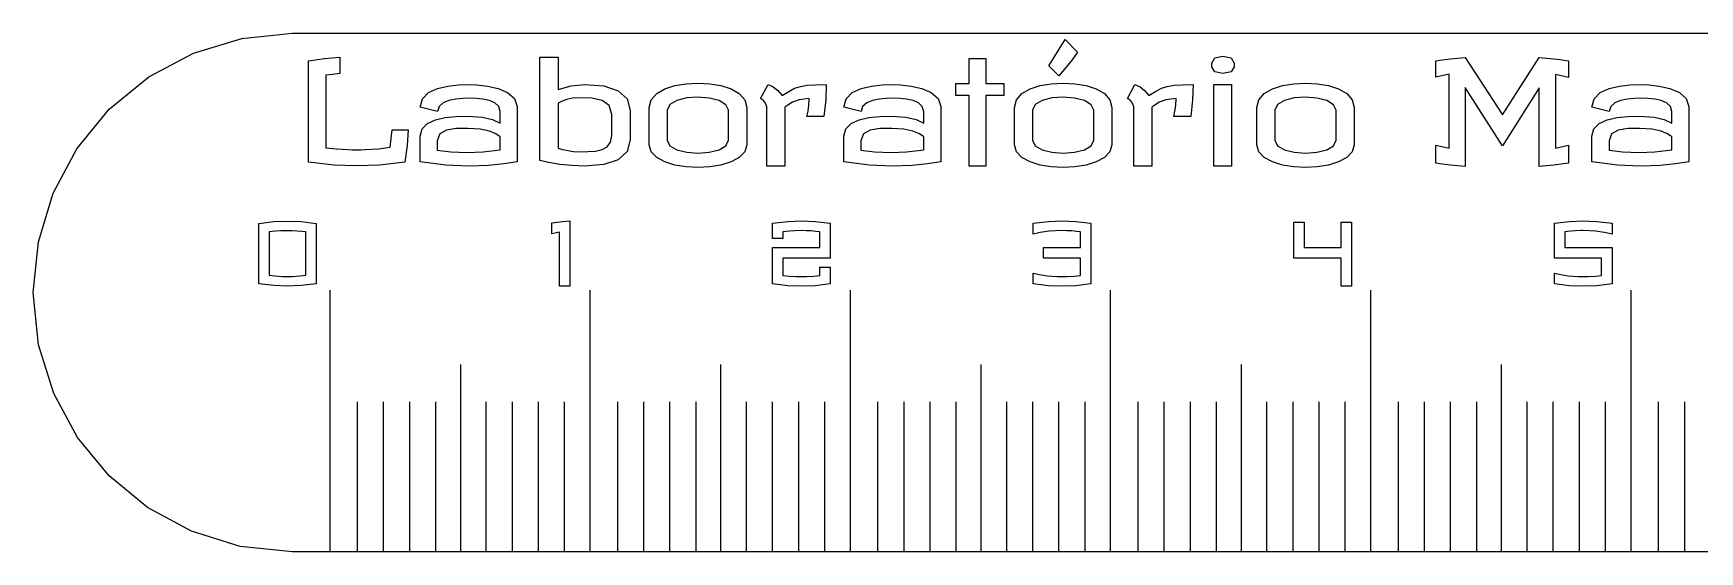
# Model space of a CAD drawing. Header units: millimetres. Extents: x 0 to 260, y 0 to 20.
# Drawn here: x 0 to 64, y 0 to 20 of the extents above; entities that cross this region are included whole.
import ezdxf

# ---------------------------------------------------------------- set-up
doc = ezdxf.new("R2010")
doc.units = ezdxf.units.MM
doc.layers.add('Layer 1', color=7, linetype='CONTINUOUS')

msp = doc.modelspace()

# ---------------------------------------------------------------- linework, layer by layer
at = {"layer": 'Layer 1'}
for p, q in [((8.049488, 19.758877), (10.000013, 19.951861)), ((10.000013, 19.951861), (250.000025, 19.951861)), ((10.000013, 19.951861), (10.000013, 19.951861)), ((4.478864, 18.279876), (6.191703, 19.194341)), ((6.191703, 19.194341), (8.049488, 19.758877)), ((39.033555, 18.700847), (39.65964, 19.713098)), ((39.65964, 19.713098), (40.1346, 19.223477)), ((40.1346, 19.223477), (39.926805, 18.940157)), ((10.611457, 18.898896), (11.232144, 18.984169)), ((10.611457, 15.00943), (10.611457, 18.898896)), ((11.232144, 18.984169), (11.820449, 19.030934)), ((11.820449, 19.030934), (11.820453, 18.403773)), ((19.489992, 15.070026), (19.489992, 19.042013)), ((19.489992, 19.042013), (20.197036, 19.042013)), ((20.197036, 19.042013), (20.197036, 17.793203)), ((35.973295, 18.029681), (35.973295, 18.986918)), ((35.973295, 18.986918), (36.615572, 18.986918)), ((36.615572, 18.986918), (36.615572, 18.029681)), ((39.411365, 18.315751), (39.033555, 18.700847)), ((39.697421, 18.648583), (39.411365, 18.315751)), ((39.926805, 18.940157), (39.697421, 18.648583)), ((45.283607, 18.799867), (45.399648, 19.01167)), ((45.283607, 18.662334), (45.283607, 18.799867)), ((45.399648, 18.472536), (45.283607, 18.662334)), ((45.399648, 19.01167), (45.709992, 19.080441)), ((45.709992, 19.080441), (46.025733, 19.01167)), ((45.709992, 19.080441), (45.709992, 19.080441)), ((46.025733, 19.01167), (46.141774, 18.799867)), ((46.141774, 18.662334), (46.025733, 18.472536)), ((46.141774, 18.799867), (46.141774, 18.662334)), ((53.892273, 18.898894), (54.226905, 18.948411)), ((53.892273, 18.266237), (53.892273, 18.898894)), ((54.226905, 18.948411), (54.585825, 18.989671)), ((54.585825, 18.989671), (55.020306, 19.025428)), ((55.020306, 19.025428), (56.450586, 16.819381)), ((56.450586, 16.819381), (57.859278, 19.019926)), ((57.859278, 19.019926), (58.293759, 18.984169)), ((58.293759, 18.984169), (58.652677, 18.942909)), ((58.652677, 18.942909), (58.987309, 18.893392)), ((58.987309, 18.893392), (58.987309, 18.260735)), ((2.963174, 17.037106), (4.478864, 18.279876)), ((11.528999, 18.37351), (11.275327, 18.343248)), ((11.275327, 18.343248), (11.275327, 15.559556)), ((11.820453, 18.403773), (11.528999, 18.37351)), ((15.560774, 17.831631), (15.957474, 17.927902)), ((15.957474, 17.927902), (16.370366, 17.977418)), ((16.370366, 17.977418), (16.753573, 17.991168)), ((16.753569, 17.99117), (17.080105, 17.97742)), ((16.753573, 17.991168), (16.753569, 17.99117)), ((17.080105, 17.97742), (17.479504, 17.927904)), ((17.479504, 17.927904), (17.889697, 17.834385)), ((20.197036, 17.793203), (20.698984, 17.936238)), ((20.698984, 17.936238), (21.200931, 17.991249)), ((21.200931, 17.991249), (21.200931, 17.99117)), ((21.200931, 17.99117), (21.943057, 17.930656)), ((21.943057, 17.930656), (22.496279, 17.749111)), ((24.290876, 17.823373), (24.67948, 17.947154)), ((24.67948, 17.947154), (25.111263, 18.018677)), ((25.111263, 18.018677), (25.561936, 18.040683)), ((25.561936, 18.040683), (26.012609, 18.018677)), ((25.561936, 18.040683), (25.561936, 18.040683)), ((26.012609, 18.018677), (26.44709, 17.947154)), ((26.44709, 17.947154), (26.835695, 17.823373)), ((27.969139, 17.452031), (28.255195, 17.991164)), ((28.255195, 17.991164), (28.452196, 17.894893)), ((29.272583, 17.83988), (29.499269, 17.911402)), ((29.499269, 17.911402), (29.758339, 17.955415)), ((29.758339, 17.955415), (30.076779, 17.977421)), ((30.076779, 17.977421), (30.489671, 17.991171)), ((30.489656, 17.99117), (30.470766, 17.394273)), ((30.489671, 17.991171), (30.489656, 17.99117)), ((31.822791, 17.831631), (32.219491, 17.927902)), ((32.219491, 17.927902), (32.632383, 17.977418)), ((32.632383, 17.977418), (33.01559, 17.991168)), ((33.015584, 17.99117), (33.34212, 17.97742)), ((33.01559, 17.991168), (33.015584, 17.99117)), ((33.34212, 17.97742), (33.741519, 17.927904)), ((33.741519, 17.927904), (34.151712, 17.834385)), ((35.46595, 17.567566), (35.46595, 18.029681)), ((35.46595, 18.029681), (35.973295, 18.029681)), ((36.615572, 18.029681), (37.301027, 18.029681)), ((37.301027, 18.029681), (37.301027, 17.567566)), ((38.310319, 17.823373), (38.696225, 17.947154)), ((38.696225, 17.947154), (39.128008, 18.018677)), ((39.128008, 18.018677), (39.578681, 18.040683)), ((39.578681, 18.040683), (40.032053, 18.018677)), ((39.578681, 18.040683), (39.578681, 18.040683)), ((40.032053, 18.018677), (40.466534, 17.947154)), ((40.466534, 17.947154), (40.855139, 17.823373)), ((42.05064, 17.452031), (42.336696, 17.991164)), ((42.336696, 17.991164), (42.533697, 17.894893)), ((43.354084, 17.83988), (43.58077, 17.911402)), ((43.58077, 17.911402), (43.83984, 17.955415)), ((43.83984, 17.955415), (44.158279, 17.977421)), ((44.158279, 17.977421), (44.571171, 17.991171)), ((44.571167, 17.99117), (44.552277, 17.394273)), ((44.571171, 17.991171), (44.571167, 17.99117)), ((45.364566, 14.855396), (45.364566, 17.99117)), ((45.364566, 17.99117), (46.050021, 17.99117)), ((45.709992, 18.414774), (45.399648, 18.472536)), ((46.025733, 18.472536), (45.709992, 18.414774)), ((46.050021, 17.99117), (46.050021, 14.855396)), ((47.612535, 17.823373), (48.001139, 17.947154)), ((48.001139, 17.947154), (48.432922, 18.018677)), ((48.432922, 18.018677), (48.883595, 18.040683)), ((48.883595, 18.040683), (49.334269, 18.018677)), ((48.883595, 18.040683), (48.883595, 18.040683)), ((49.334269, 18.018677), (49.76875, 17.947154)), ((49.76875, 17.947154), (50.157354, 17.823373)), ((54.394221, 18.381766), (53.892273, 18.266237)), ((54.394221, 15.537559), (54.394221, 18.381766)), ((58.987309, 18.260735), (58.485362, 18.376264)), ((58.485362, 18.376264), (58.485362, 15.537559)), ((60.541735, 17.831631), (60.938435, 17.927902)), ((60.938435, 17.927902), (61.351328, 17.977418)), ((61.351328, 17.977418), (61.734534, 17.991168)), ((61.734528, 17.99117), (62.061064, 17.97742)), ((61.734534, 17.991168), (61.734528, 17.99117)), ((62.061064, 17.97742), (62.460463, 17.927904)), ((62.460463, 17.927904), (62.870657, 17.834385)), ((14.896903, 17.121954), (14.985963, 17.441033)), ((14.985963, 17.441033), (15.220744, 17.674841)), ((15.220744, 17.674841), (15.560774, 17.831631)), ((15.779358, 17.278743), (15.622837, 17.138458)), ((16.000646, 17.36952), (15.779358, 17.278743)), ((16.262414, 17.42453), (16.000646, 17.36952)), ((16.537676, 17.449288), (16.262414, 17.42453)), ((16.796745, 17.457545), (16.537676, 17.449288)), ((17.045021, 17.45204), (16.796745, 17.457545)), ((17.309487, 17.427282), (17.045021, 17.45204)), ((17.557762, 17.372272), (17.309487, 17.427282)), ((17.768256, 17.281495), (17.557762, 17.372272)), ((17.913983, 17.143961), (17.768256, 17.281495)), ((17.889697, 17.834385), (18.256712, 17.680347)), ((18.256712, 17.680347), (18.521179, 17.454791)), ((18.521179, 17.454791), (18.621029, 17.143964)), ((20.353558, 17.342002), (20.197036, 17.270489)), ((20.534367, 17.410773), (20.353558, 17.342002)), ((20.750258, 17.46029), (20.534367, 17.410773)), ((21.006629, 17.479544), (20.750258, 17.46029)), ((21.006632, 17.479817), (21.006629, 17.479544)), ((21.48699, 17.460563), (21.006632, 17.479817)), ((21.88369, 17.37529), (21.48699, 17.460563)), ((22.153554, 17.179992), (21.88369, 17.37529)), ((22.496279, 17.749111), (22.841706, 17.435533)), ((22.841706, 17.435533), (22.960445, 16.984421)), ((23.694478, 17.099943), (23.770038, 17.402519)), ((23.770038, 17.402519), (23.977833, 17.644578)), ((23.977833, 17.644578), (24.290876, 17.823373)), ((24.755042, 17.375022), (24.482479, 17.215482)), ((25.132851, 17.468541), (24.755042, 17.375022)), ((25.561936, 17.501545), (25.132851, 17.468541)), ((25.999116, 17.465789), (25.561936, 17.501545)), ((26.376926, 17.366765), (25.999116, 17.465789)), ((26.638693, 17.207227), (26.376926, 17.366765)), ((26.835695, 17.823373), (27.148737, 17.644578)), ((27.148737, 17.644578), (27.359232, 17.402519)), ((27.359232, 17.402519), (27.434791, 17.099943)), ((28.079784, 17.375015), (27.969139, 17.452031)), ((28.160743, 17.275991), (28.079784, 17.375015)), ((28.212013, 17.127455), (28.160743, 17.275991)), ((28.452196, 17.894893), (28.627608, 17.76011)), ((28.627608, 17.76011), (28.794924, 17.562061)), ((28.794924, 17.562061), (29.048596, 17.72435)), ((29.186222, 17.306252), (29.018907, 17.198976)), ((29.048596, 17.72435), (29.272583, 17.83988)), ((29.442593, 17.399771), (29.186222, 17.306252)), ((29.836596, 17.446535), (29.442593, 17.399771)), ((29.820406, 17.179719), (29.836596, 17.446535)), ((30.470766, 17.394273), (30.397906, 16.758865)), ((31.15892, 17.121954), (31.24798, 17.441033)), ((31.24798, 17.441033), (31.482762, 17.674841)), ((31.482762, 17.674841), (31.822791, 17.831631)), ((32.041375, 17.278743), (31.884853, 17.138458)), ((32.262663, 17.36952), (32.041375, 17.278743)), ((32.524431, 17.42453), (32.262663, 17.36952)), ((32.799693, 17.449288), (32.524431, 17.42453)), ((33.058763, 17.457545), (32.799693, 17.449288)), ((33.307038, 17.45204), (33.058763, 17.457545)), ((33.571505, 17.427282), (33.307038, 17.45204)), ((33.81978, 17.372272), (33.571505, 17.427282)), ((34.030274, 17.281495), (33.81978, 17.372272)), ((34.176, 17.143961), (34.030274, 17.281495)), ((34.151712, 17.834385), (34.518728, 17.680347)), ((34.518728, 17.680347), (34.783195, 17.454791)), ((34.783195, 17.454791), (34.883044, 17.143964)), ((35.973295, 17.567566), (35.46595, 17.567566)), ((35.973295, 14.855396), (35.973295, 17.567566)), ((37.301027, 17.567566), (36.615572, 17.567566)), ((36.615572, 17.567566), (36.615572, 14.855396)), ((37.71662, 17.099943), (37.79218, 17.402519)), ((37.79218, 17.402519), (37.999975, 17.644578)), ((37.999975, 17.644578), (38.310319, 17.823373)), ((38.774486, 17.375022), (38.504621, 17.215482)), ((39.152295, 17.468541), (38.774486, 17.375022)), ((39.578681, 17.501545), (39.152295, 17.468541)), ((40.018559, 17.465789), (39.578681, 17.501545)), ((40.396369, 17.366765), (40.018559, 17.465789)), ((40.660836, 17.207227), (40.396369, 17.366765)), ((40.855139, 17.823373), (41.16818, 17.644578)), ((41.16818, 17.644578), (41.375977, 17.402519)), ((41.375977, 17.402519), (41.451536, 17.099943)), ((42.161284, 17.375015), (42.05064, 17.452031)), ((42.242244, 17.275991), (42.161284, 17.375015)), ((42.293524, 17.127455), (42.242244, 17.275991)), ((42.533697, 17.894893), (42.709108, 17.76011)), ((42.709108, 17.76011), (42.876425, 17.562061)), ((42.876425, 17.562061), (43.130096, 17.72435)), ((43.267733, 17.306252), (43.100418, 17.198976)), ((43.130096, 17.72435), (43.354084, 17.83988)), ((43.524104, 17.399771), (43.267733, 17.306252)), ((43.918105, 17.446535), (43.524104, 17.399771)), ((43.901915, 17.179719), (43.918105, 17.446535)), ((44.552277, 17.394273), (44.479417, 16.758865)), ((47.016137, 17.099943), (47.091697, 17.402519)), ((47.091697, 17.402519), (47.299493, 17.644578)), ((47.299493, 17.644578), (47.612535, 17.823373)), ((48.076702, 17.375022), (47.804139, 17.215482)), ((48.454511, 17.468541), (48.076702, 17.375022)), ((48.883595, 17.501545), (48.454511, 17.468541)), ((49.320775, 17.465789), (48.883595, 17.501545)), ((49.698585, 17.366765), (49.320775, 17.465789)), ((49.960353, 17.207227), (49.698585, 17.366765)), ((50.157354, 17.823373), (50.470396, 17.644578)), ((50.470396, 17.644578), (50.68089, 17.402519)), ((50.68089, 17.402519), (50.75645, 17.099943)), ((56.450586, 15.636521), (55.020306, 17.870078)), ((55.020306, 17.870078), (55.020306, 14.844327)), ((57.859278, 17.864576), (56.450586, 15.636521)), ((57.859278, 14.844327), (57.859278, 17.864576)), ((59.877865, 17.121954), (59.966924, 17.441033)), ((59.966924, 17.441033), (60.201706, 17.674841)), ((60.201706, 17.674841), (60.541735, 17.831631)), ((60.760319, 17.278743), (60.603798, 17.138458)), ((60.981607, 17.36952), (60.760319, 17.278743)), ((61.243375, 17.42453), (60.981607, 17.36952)), ((61.518637, 17.449288), (61.243375, 17.42453)), ((61.777707, 17.457545), (61.518637, 17.449288)), ((62.025982, 17.45204), (61.777707, 17.457545)), ((62.290449, 17.427282), (62.025982, 17.45204)), ((62.538724, 17.372272), (62.290449, 17.427282)), ((62.749218, 17.281495), (62.538724, 17.372272)), ((62.894944, 17.143961), (62.749218, 17.281495)), ((62.870657, 17.834385), (63.237672, 17.680347)), ((63.237672, 17.680347), (63.502139, 17.454791)), ((63.502139, 17.454791), (63.601989, 17.143964)), ((1.720404, 15.521416), (2.963174, 17.037106)), ((15.566167, 16.945911), (14.896903, 17.121954)), ((15.485202, 16.629525), (15.863013, 16.71755)), ((15.622837, 17.138458), (15.566167, 16.945911)), ((15.863013, 16.71755), (16.284001, 16.761563)), ((16.284001, 16.761563), (16.72118, 16.775313)), ((16.72118, 16.775313), (17.285197, 16.7313)), ((17.285197, 16.7313), (17.673801, 16.640523)), ((17.673801, 16.640523), (17.967953, 16.50574)), ((17.967953, 16.951413), (17.913983, 17.143961)), ((17.967953, 16.50574), (17.967953, 16.951413)), ((18.621029, 17.143964), (18.621029, 15.014934)), ((20.197036, 17.270489), (20.197036, 15.537559)), ((22.253404, 16.836156), (22.153554, 17.179992)), ((22.253404, 16.027456), (22.253404, 16.836156)), ((22.960445, 16.984421), (22.960445, 15.862142)), ((23.694478, 15.675091), (23.694478, 17.099943)), ((24.482479, 17.215482), (24.37993, 16.995428)), ((24.37993, 16.995428), (24.37993, 15.85114)), ((26.738543, 16.995423), (26.638693, 17.207227)), ((26.738543, 15.85114), (26.738543, 16.995423)), ((27.434791, 17.099943), (27.434791, 15.675091)), ((28.212013, 14.855396), (28.212013, 17.127455)), ((29.018907, 17.198976), (28.902865, 17.110951)), ((28.902865, 17.110951), (28.902865, 14.855396)), ((29.744836, 16.758865), (29.790716, 16.962415)), ((30.397906, 16.758865), (29.744836, 16.758865)), ((29.790716, 16.962415), (29.820406, 17.179719)), ((31.828184, 16.945911), (31.15892, 17.121954)), ((31.74722, 16.629525), (32.12503, 16.71755)), ((31.884853, 17.138458), (31.828184, 16.945911)), ((32.12503, 16.71755), (32.546018, 16.761563)), ((32.546018, 16.761563), (32.983197, 16.775313)), ((32.983197, 16.775313), (33.547214, 16.7313)), ((33.547214, 16.7313), (33.935818, 16.640523)), ((33.935818, 16.640523), (34.22997, 16.50574)), ((34.22997, 16.951413), (34.176, 17.143961)), ((34.22997, 16.50574), (34.22997, 16.951413)), ((34.883044, 17.143964), (34.883044, 15.014934)), ((37.71662, 15.675091), (37.71662, 17.099943)), ((38.504621, 17.215482), (38.402073, 16.995428)), ((38.402073, 16.995428), (38.402073, 15.85114)), ((40.760686, 16.995423), (40.660836, 17.207227)), ((40.760686, 15.85114), (40.760686, 16.995423)), ((41.451536, 17.099943), (41.451536, 15.675091)), ((42.293524, 14.855396), (42.293524, 17.127455)), ((43.100418, 17.198976), (42.984376, 17.110951)), ((42.984376, 17.110951), (42.984376, 14.855396)), ((43.826346, 16.758865), (43.872226, 16.962415)), ((44.479417, 16.758865), (43.826346, 16.758865)), ((43.872226, 16.962415), (43.901915, 17.179719)), ((47.016137, 15.675091), (47.016137, 17.099943)), ((47.804139, 17.215482), (47.70159, 16.995428)), ((47.70159, 16.995428), (47.70159, 15.85114)), ((50.060203, 16.995423), (49.960353, 17.207227)), ((50.060203, 15.85114), (50.060203, 16.995423)), ((50.75645, 17.099943), (50.75645, 15.675091)), ((60.547128, 16.945911), (59.877865, 17.121954)), ((60.466164, 16.629525), (60.843974, 16.71755)), ((60.603798, 17.138458), (60.547128, 16.945911)), ((60.843974, 16.71755), (61.264962, 16.761563)), ((61.264962, 16.761563), (61.702141, 16.775313)), ((61.702141, 16.775313), (62.266158, 16.7313)), ((62.266158, 16.7313), (62.654762, 16.640523)), ((62.654762, 16.640523), (62.948914, 16.50574)), ((62.948914, 16.951413), (62.894944, 17.143961)), ((62.948914, 16.50574), (62.948914, 16.951413)), ((63.601989, 17.143964), (63.601989, 15.014934)), ((13.747282, 15.581572), (13.828242, 16.241737)), ((13.828242, 16.241737), (14.443532, 16.241737)), ((14.443532, 16.241737), (14.397652, 15.639335)), ((14.902299, 16.00512), (14.975159, 16.282939)), ((14.902299, 15.014873), (14.902299, 16.00512)), ((14.975159, 16.282939), (15.180256, 16.48924)), ((15.180256, 16.48924), (15.485202, 16.629525)), ((15.649824, 16.093199), (15.555375, 15.818137)), ((15.906195, 16.236234), (15.649824, 16.093199)), ((16.281307, 16.291245), (15.906195, 16.236234)), ((16.737377, 16.302253), (16.281307, 16.291245)), ((17.206941, 16.27199), (16.737377, 16.302253)), ((17.555066, 16.197726), (17.206941, 16.27199)), ((17.800642, 16.095951), (17.555066, 16.197726)), ((17.967958, 15.977671), (17.800642, 16.095951)), ((22.207524, 15.771647), (22.253404, 16.027456)), ((31.164316, 16.00512), (31.237176, 16.282939)), ((31.164316, 15.014873), (31.164316, 16.00512)), ((31.237176, 16.282939), (31.442273, 16.48924)), ((31.442273, 16.48924), (31.74722, 16.629525)), ((31.911839, 16.093199), (31.81739, 15.818137)), ((32.16821, 16.236234), (31.911839, 16.093199)), ((32.543322, 16.291245), (32.16821, 16.236234)), ((32.999392, 16.302253), (32.543322, 16.291245)), ((33.468956, 16.27199), (32.999392, 16.302253)), ((33.817081, 16.197726), (33.468956, 16.27199)), ((34.062657, 16.095951), (33.817081, 16.197726)), ((34.229973, 15.977671), (34.062657, 16.095951)), ((59.88326, 16.00512), (59.95612, 16.282939)), ((59.88326, 15.014873), (59.88326, 16.00512)), ((59.95612, 16.282939), (60.161217, 16.48924)), ((60.161217, 16.48924), (60.466164, 16.629525)), ((60.630783, 16.093199), (60.536334, 15.818137)), ((60.887154, 16.236234), (60.630783, 16.093199)), ((61.262266, 16.291245), (60.887154, 16.236234)), ((61.718336, 16.302253), (61.262266, 16.291245)), ((62.1879, 16.27199), (61.718336, 16.302253)), ((62.536025, 16.197726), (62.1879, 16.27199)), ((62.781601, 16.095951), (62.536025, 16.197726)), ((62.948917, 15.977671), (62.781601, 16.095951)), ((0.805939, 13.808577), (1.720404, 15.521416)), ((11.275327, 15.559556), (11.669328, 15.515523)), ((11.669328, 15.515523), (12.138892, 15.488002)), ((12.138892, 15.488002), (12.298112, 15.482906)), ((12.298112, 15.482906), (12.457332, 15.482906)), ((12.457332, 15.482906), (12.619251, 15.482906)), ((12.619251, 15.482906), (12.781169, 15.488002)), ((12.781169, 15.488002), (13.318199, 15.518275)), ((13.318199, 15.518275), (13.747282, 15.581572)), ((14.397652, 15.639335), (14.313993, 15.00943)), ((15.555375, 15.818137), (15.555375, 15.466047)), ((15.555375, 15.466047), (16.078912, 15.40275)), ((16.078912, 15.40275), (16.715791, 15.377981)), ((16.715791, 15.377981), (17.312191, 15.397245)), ((17.312191, 15.397245), (17.967961, 15.482559)), ((17.967961, 15.482559), (17.967958, 15.977671)), ((20.197036, 15.537559), (20.364353, 15.488022)), ((20.364353, 15.488022), (20.564052, 15.446742)), ((20.564052, 15.446742), (20.782642, 15.416469)), ((20.782642, 15.416469), (21.006629, 15.405461)), ((21.006629, 15.405461), (21.333165, 15.408519)), ((21.333165, 15.408519), (21.630015, 15.433287)), ((21.630015, 15.433287), (21.880988, 15.49108)), ((21.880988, 15.49108), (22.07799, 15.598349)), ((22.07799, 15.598349), (22.207524, 15.771647)), ((22.841706, 15.411026), (22.496279, 15.097455)), ((22.960445, 15.862142), (22.841706, 15.411026)), ((23.770038, 15.400018), (23.694478, 15.675091)), ((23.977833, 15.179965), (23.770038, 15.400018)), ((24.37993, 15.85114), (24.482479, 15.631089)), ((24.482479, 15.631089), (24.755042, 15.477045)), ((24.755042, 15.477045), (25.132851, 15.386227)), ((25.132851, 15.386227), (25.561936, 15.355954)), ((25.561936, 15.355954), (25.999116, 15.388979)), ((25.999116, 15.388979), (26.376926, 15.482549)), ((26.376926, 15.482549), (26.638693, 15.636583)), ((26.638693, 15.636583), (26.738543, 15.85114)), ((27.359232, 15.40277), (27.148737, 15.179965)), ((27.434791, 15.675091), (27.359232, 15.40277)), ((31.81739, 15.818137), (31.81739, 15.466047)), ((31.81739, 15.466047), (32.340926, 15.40275)), ((32.340926, 15.40275), (32.977805, 15.377981)), ((32.977805, 15.377981), (33.574205, 15.397245)), ((33.574205, 15.397245), (34.229975, 15.482559)), ((34.229975, 15.482559), (34.229973, 15.977671)), ((37.79218, 15.400018), (37.71662, 15.675091)), ((37.999975, 15.179965), (37.79218, 15.400018)), ((38.402073, 15.85114), (38.504621, 15.631089)), ((38.504621, 15.631089), (38.774486, 15.477045)), ((38.774486, 15.477045), (39.152295, 15.386227)), ((39.152295, 15.386227), (39.578681, 15.355954)), ((39.578681, 15.355954), (40.018559, 15.388979)), ((40.018559, 15.388979), (40.396369, 15.482549)), ((40.396369, 15.482549), (40.660836, 15.636583)), ((40.660836, 15.636583), (40.760686, 15.85114)), ((41.375977, 15.40277), (41.16818, 15.179965)), ((41.451536, 15.675091), (41.375977, 15.40277)), ((47.091697, 15.400018), (47.016137, 15.675091)), ((47.299493, 15.179965), (47.091697, 15.400018)), ((47.70159, 15.85114), (47.804139, 15.631089)), ((47.804139, 15.631089), (48.076702, 15.477045)), ((48.076702, 15.477045), (48.454511, 15.386227)), ((48.454511, 15.386227), (48.883595, 15.355954)), ((48.883595, 15.355954), (49.320775, 15.388979)), ((49.320775, 15.388979), (49.698585, 15.482549)), ((49.698585, 15.482549), (49.960353, 15.636583)), ((49.960353, 15.636583), (50.060203, 15.85114)), ((50.68089, 15.40277), (50.470396, 15.179965)), ((50.75645, 15.675091), (50.68089, 15.40277)), ((53.892273, 14.970921), (53.892273, 15.653095)), ((53.892273, 15.653095), (54.394221, 15.537559)), ((58.485362, 15.537559), (58.987309, 15.653095)), ((58.987309, 15.653095), (58.987309, 14.970921)), ((60.536334, 15.818137), (60.536334, 15.466047)), ((60.536334, 15.466047), (61.05987, 15.40275)), ((61.05987, 15.40275), (61.696749, 15.377981)), ((61.696749, 15.377981), (62.293149, 15.397245)), ((62.293149, 15.397245), (62.948919, 15.482559)), ((62.948919, 15.482559), (62.948917, 15.977671)), ((11.582968, 14.891152), (10.611457, 15.00943)), ((12.468122, 14.86088), (11.582968, 14.891152)), ((13.337085, 14.891152), (12.468122, 14.86088)), ((14.313993, 15.00943), (13.337085, 14.891152)), ((15.879208, 14.891091), (14.902299, 15.014873)), ((16.764363, 14.855315), (15.879208, 14.891091)), ((17.522681, 14.880083), (16.764363, 14.855315)), ((18.108287, 14.935124), (17.522681, 14.880083)), ((18.621029, 15.014934), (18.108287, 14.935124)), ((19.830021, 14.987464), (19.489992, 15.070026)), ((20.256407, 14.918663), (19.830021, 14.987464)), ((20.72597, 14.871878), (20.256407, 14.918663)), ((21.200931, 14.855366), (20.72597, 14.871878)), ((21.943057, 14.913159), (21.200931, 14.855366)), ((22.496279, 15.097455), (21.943057, 14.913159)), ((24.290876, 15.012172), (23.977833, 15.179965)), ((24.67948, 14.893894), (24.290876, 15.012172)), ((25.111263, 14.825093), (24.67948, 14.893894)), ((25.561936, 14.800324), (25.111263, 14.825093)), ((26.012609, 14.825093), (25.561936, 14.800324)), ((26.44709, 14.893894), (26.012609, 14.825093)), ((26.835695, 15.012172), (26.44709, 14.893894)), ((27.148737, 15.179965), (26.835695, 15.012172)), ((28.902865, 14.855396), (28.212013, 14.855396)), ((32.141224, 14.891091), (31.164316, 15.014873)), ((33.026379, 14.855315), (32.141224, 14.891091)), ((33.784697, 14.880083), (33.026379, 14.855315)), ((34.370303, 14.935124), (33.784697, 14.880083)), ((34.883044, 15.014934), (34.370303, 14.935124)), ((36.615572, 14.855396), (35.973295, 14.855396)), ((38.310319, 15.012172), (37.999975, 15.179965)), ((38.696225, 14.893894), (38.310319, 15.012172)), ((39.128008, 14.825093), (38.696225, 14.893894)), ((39.578681, 14.800324), (39.128008, 14.825093)), ((40.032053, 14.825093), (39.578681, 14.800324)), ((40.466534, 14.893894), (40.032053, 14.825093)), ((40.855139, 15.012172), (40.466534, 14.893894)), ((41.16818, 15.179965), (40.855139, 15.012172)), ((42.984376, 14.855396), (42.293524, 14.855396)), ((46.050021, 14.855396), (45.364566, 14.855396)), ((47.612535, 15.012172), (47.299493, 15.179965)), ((48.001139, 14.893894), (47.612535, 15.012172)), ((48.432922, 14.825093), (48.001139, 14.893894)), ((48.883595, 14.800324), (48.432922, 14.825093)), ((49.334269, 14.825093), (48.883595, 14.800324)), ((49.76875, 14.893894), (49.334269, 14.825093)), ((50.157354, 15.012172), (49.76875, 14.893894)), ((50.470396, 15.179965), (50.157354, 15.012172)), ((54.226905, 14.918632), (53.892273, 14.970921)), ((54.585825, 14.877351), (54.226905, 14.918632)), ((55.020306, 14.844327), (54.585825, 14.877351)), ((58.423293, 14.885608), (57.859278, 14.844327)), ((58.987309, 14.970921), (58.423293, 14.885608)), ((60.860169, 14.891091), (59.88326, 15.014873)), ((61.745323, 14.855315), (60.860169, 14.891091)), ((62.503641, 14.880083), (61.745323, 14.855315)), ((63.089247, 14.935124), (62.503641, 14.880083)), ((63.601989, 15.014934), (63.089247, 14.935124)), ((0.241403, 11.950792), (0.805939, 13.808577)), ((8.700556, 12.655314), (9.280169, 12.725874)), ((8.700556, 12.655314), (9.280169, 12.725874)), ((8.700556, 10.33483), (8.700556, 12.655314)), ((8.700556, 10.33483), (8.700556, 12.655314)), ((9.212533, 12.338417), (9.099831, 12.323647)), ((9.212533, 12.338417), (9.099831, 12.323647)), ((9.099831, 12.323647), (9.099831, 10.66287)), ((9.099831, 12.323647), (9.099831, 10.66287)), ((9.355828, 12.354817), (9.212533, 12.338417)), ((9.355828, 12.354817), (9.212533, 12.338417)), ((9.280169, 12.725874), (9.798601, 12.743924)), ((9.280169, 12.725874), (9.798601, 12.743924)), ((9.545811, 12.367947), (9.355828, 12.354817)), ((9.545811, 12.367947), (9.355828, 12.354817)), ((9.801807, 12.372847), (9.545811, 12.367947)), ((9.801807, 12.372847), (9.545811, 12.367947)), ((9.798601, 12.743924), (10.326693, 12.725874)), ((9.798601, 12.743924), (9.798601, 12.743924)), ((9.798601, 12.743924), (10.326693, 12.725874)), ((9.798601, 12.743924), (9.798601, 12.743924)), ((9.98213, 12.369547), (9.801807, 12.372847)), ((9.98213, 12.369547), (9.801807, 12.372847)), ((10.172115, 12.359647), (9.98213, 12.369547)), ((10.172115, 12.359647), (9.98213, 12.369547)), ((10.354048, 12.343247), (10.172115, 12.359647)), ((10.354048, 12.343247), (10.172115, 12.359647)), ((10.326693, 12.725874), (10.906305, 12.655314)), ((10.326693, 12.725874), (10.906305, 12.655314)), ((10.510221, 12.323567), (10.354048, 12.343247)), ((10.510221, 12.323567), (10.354048, 12.343247)), ((10.510221, 10.66279), (10.510221, 12.323567)), ((10.510221, 10.66279), (10.510221, 12.323567)), ((10.906305, 12.655314), (10.906305, 10.33483)), ((10.906305, 12.655314), (10.906305, 10.33483)), ((19.957271, 12.672602), (20.159643, 12.703905)), ((19.957271, 12.672602), (20.159643, 12.703905)), ((19.957271, 12.253455), (19.957271, 12.672602)), ((19.957271, 12.253455), (19.957271, 12.672602)), ((20.072218, 12.284758), (19.957271, 12.253455)), ((20.072218, 12.284758), (19.957271, 12.253455)), ((20.24221, 12.322684), (20.072218, 12.284758)), ((20.24221, 12.322684), (20.072218, 12.284758)), ((20.159643, 12.703905), (20.376585, 12.728687)), ((20.159643, 12.703905), (20.376585, 12.728687)), ((20.24221, 10.240133), (20.24221, 12.322684)), ((20.24221, 10.240133), (20.24221, 12.322684)), ((20.376585, 12.728687), (20.640479, 12.748453)), ((20.376585, 12.728687), (20.640479, 12.748453)), ((20.640479, 12.748453), (20.640479, 10.240133)), ((20.640479, 12.748453), (20.640479, 10.240133)), ((28.42875, 12.659238), (29.009198, 12.730072)), ((28.42875, 12.659238), (29.009198, 12.730072)), ((28.42875, 12.075837), (28.42875, 12.659238)), ((28.42875, 12.075837), (28.42875, 12.659238)), ((28.94129, 12.341185), (28.826495, 12.326336)), ((28.94129, 12.341185), (28.826495, 12.326336)), ((28.826495, 12.326336), (28.826495, 12.075837)), ((28.826495, 12.326336), (28.826495, 12.075837)), ((29.08519, 12.35764), (28.94129, 12.341185)), ((29.08519, 12.35764), (28.94129, 12.341185)), ((29.009198, 12.730072), (29.53144, 12.748232)), ((29.009198, 12.730072), (29.53144, 12.748232)), ((29.275978, 12.370783), (29.08519, 12.35764)), ((29.275978, 12.370783), (29.08519, 12.35764)), ((29.534674, 12.3758), (29.275978, 12.370783)), ((29.534674, 12.3758), (29.275978, 12.370783)), ((29.53144, 12.748232), (29.531452, 12.748433)), ((29.53144, 12.748232), (29.531452, 12.748433)), ((29.531452, 12.748433), (30.060162, 12.730273)), ((29.531452, 12.748433), (30.060162, 12.730273)), ((29.714144, 12.37279), (29.534674, 12.3758)), ((29.714144, 12.37279), (29.534674, 12.3758)), ((29.904933, 12.362757), (29.714144, 12.37279)), ((29.904933, 12.362757), (29.714144, 12.37279)), ((30.087637, 12.346302), (29.904933, 12.362757)), ((30.087637, 12.346302), (29.904933, 12.362757)), ((30.060162, 12.730273), (30.643844, 12.659438)), ((30.060162, 12.730273), (30.643844, 12.659438)), ((30.242854, 12.326537), (30.087637, 12.346302)), ((30.242854, 12.326537), (30.087637, 12.346302)), ((30.242854, 11.726652), (30.242854, 12.326537)), ((30.242854, 11.726652), (30.242854, 12.326537)), ((30.643844, 12.659438), (30.643844, 11.32124)), ((30.643844, 12.659438), (30.643844, 11.32124)), ((38.432124, 12.659258), (39.01419, 12.730092)), ((38.432124, 12.659258), (39.01419, 12.730092)), ((38.432124, 12.240652), (38.432124, 12.659258)), ((38.432124, 12.240652), (38.432124, 12.659258)), ((38.703755, 12.308176), (38.432124, 12.240652)), ((38.703755, 12.308176), (38.432124, 12.240652)), ((39.048143, 12.354329), (38.703755, 12.308176)), ((39.048143, 12.354329), (38.703755, 12.308176)), ((39.01419, 12.730092), (39.534815, 12.748252)), ((39.01419, 12.730092), (39.534815, 12.748252)), ((39.538049, 12.3758), (39.048143, 12.354329)), ((39.538049, 12.3758), (39.048143, 12.354329)), ((39.534815, 12.748433), (40.065142, 12.730273)), ((39.534815, 12.748252), (39.534815, 12.748433)), ((39.534815, 12.748433), (40.065142, 12.730273)), ((39.534815, 12.748252), (39.534815, 12.748433)), ((39.719136, 12.37279), (39.538049, 12.3758)), ((39.719136, 12.37279), (39.538049, 12.3758)), ((39.909924, 12.362757), (39.719136, 12.37279)), ((39.909924, 12.362757), (39.719136, 12.37279)), ((40.092629, 12.346302), (39.909924, 12.362757)), ((40.092629, 12.346302), (39.909924, 12.362757)), ((40.065142, 12.730273), (40.647207, 12.659438)), ((40.065142, 12.730273), (40.647207, 12.659438)), ((40.249462, 12.326537), (40.092629, 12.346302)), ((40.249462, 12.326537), (40.092629, 12.346302)), ((40.249462, 11.726652), (40.249462, 12.326537)), ((40.249462, 11.726652), (40.249462, 12.326537)), ((40.647207, 12.659438), (40.647207, 10.329127)), ((40.647207, 12.659438), (40.647207, 10.329127)), ((48.432255, 12.705581), (48.83, 12.705581)), ((48.432255, 11.32124), (48.432255, 12.705581)), ((48.432255, 12.705581), (48.83, 12.705581)), ((48.432255, 11.32124), (48.432255, 12.705581)), ((48.83, 12.705581), (48.83, 11.726652)), ((48.83, 12.705581), (48.83, 11.726652)), ((50.249593, 11.726652), (50.249593, 12.705581)), ((50.249593, 12.705581), (50.650571, 12.705581)), ((50.249593, 11.726652), (50.249593, 12.705581)), ((50.249593, 12.705581), (50.650571, 12.705581)), ((50.650571, 12.705581), (50.650571, 10.240133)), ((50.650571, 12.705581), (50.650571, 10.240133)), ((58.43884, 12.659117), (59.019289, 12.729952)), ((58.43884, 12.659117), (59.019289, 12.729952)), ((58.43884, 11.320919), (58.43884, 12.659117)), ((58.43884, 11.320919), (58.43884, 12.659117)), ((58.940072, 12.340964), (58.836593, 12.326115)), ((58.940072, 12.340964), (58.836593, 12.326115)), ((58.836593, 12.326115), (58.836593, 11.72623)), ((58.836593, 12.326115), (58.836593, 11.72623)), ((59.067802, 12.355814), (58.940072, 12.340964)), ((59.067802, 12.355814), (58.940072, 12.340964)), ((59.019289, 12.729952), (59.541531, 12.748112)), ((59.019289, 12.729952), (59.541531, 12.748112)), ((59.23272, 12.368957), (59.067802, 12.355814)), ((59.23272, 12.368957), (59.067802, 12.355814)), ((59.450996, 12.37598), (59.23272, 12.368957)), ((59.450996, 12.37598), (59.23272, 12.368957)), ((59.544774, 12.37598), (59.450996, 12.37598)), ((59.544774, 12.37598), (59.450996, 12.37598)), ((59.541531, 12.748112), (59.54154, 12.748433)), ((59.541531, 12.748112), (59.54154, 12.748433)), ((59.54154, 12.748433), (60.068633, 12.730273)), ((59.54154, 12.748433), (60.068633, 12.730273)), ((60.01851, 12.354509), (59.544774, 12.37598)), ((60.01851, 12.354509), (59.544774, 12.37598)), ((60.366133, 12.308357), (60.01851, 12.354509)), ((60.366133, 12.308357), (60.01851, 12.354509)), ((60.068633, 12.730273), (60.653932, 12.659438)), ((60.068633, 12.730273), (60.653932, 12.659438)), ((60.653932, 12.240833), (60.366133, 12.308357)), ((60.653932, 12.240833), (60.366133, 12.308357)), ((60.653932, 12.659438), (60.653932, 12.240833)), ((60.653932, 12.659438), (60.653932, 12.240833)), ((0.048419, 10.000267), (0.241403, 11.950792)), ((28.826495, 12.075837), (28.42875, 12.075837)), ((28.826495, 12.075837), (28.42875, 12.075837)), ((28.42875, 11.726652), (30.242854, 11.726652)), ((28.42875, 10.329127), (28.42875, 11.726652)), ((28.42875, 11.726652), (30.242854, 11.726652)), ((28.42875, 10.329127), (28.42875, 11.726652)), ((38.823402, 11.726652), (40.249462, 11.726652)), ((38.823402, 11.32134), (38.823402, 11.726652)), ((38.823402, 11.726652), (40.249462, 11.726652)), ((38.823402, 11.32134), (38.823402, 11.726652)), ((48.83, 11.726652), (50.249593, 11.726652)), ((48.83, 11.726652), (50.249593, 11.726652)), ((58.836593, 11.72623), (60.653931, 11.72623)), ((58.836593, 11.72623), (60.653931, 11.72623)), ((60.653931, 11.72623), (60.653931, 10.328706)), ((60.653931, 11.72623), (60.653931, 10.328706)), ((30.643844, 11.32124), (28.826506, 11.32124)), ((28.826506, 11.32124), (28.826506, 10.658728)), ((30.643844, 11.32124), (28.826506, 11.32124)), ((28.826506, 11.32124), (28.826506, 10.658728)), ((30.242854, 10.658728), (30.242854, 10.971854)), ((30.242854, 10.971854), (30.643833, 10.971854)), ((30.242854, 10.658728), (30.242854, 10.971854)), ((30.242854, 10.971854), (30.643833, 10.971854)), ((30.643833, 10.971854), (30.643833, 10.329127)), ((30.643833, 10.971854), (30.643833, 10.329127)), ((40.24945, 11.32134), (38.823402, 11.32134)), ((40.24945, 11.32134), (38.823402, 11.32134)), ((40.24945, 10.658828), (40.24945, 11.32134)), ((40.24945, 10.658828), (40.24945, 11.32134)), ((50.249593, 11.32124), (48.432255, 11.32124)), ((50.249593, 11.32124), (48.432255, 11.32124)), ((50.249593, 10.240133), (50.249593, 11.32124)), ((50.249593, 10.240133), (50.249593, 11.32124)), ((60.252945, 11.320919), (58.43884, 11.320919)), ((60.252945, 11.320919), (58.43884, 11.320919)), ((60.252945, 10.658407), (60.252945, 11.320919)), ((60.252945, 10.658407), (60.252945, 11.320919)), ((9.28178, 10.26423), (8.700556, 10.33483)), ((9.28178, 10.26423), (8.700556, 10.33483)), ((9.099831, 10.66287), (9.331676, 10.63657)), ((9.099831, 10.66287), (9.331676, 10.63657)), ((9.808262, 10.24613), (9.28178, 10.26423)), ((9.808262, 10.24613), (9.28178, 10.26423)), ((9.331676, 10.63657), (9.611823, 10.62017)), ((9.331676, 10.63657), (9.611823, 10.62017)), ((9.611823, 10.62017), (9.706823, 10.61717)), ((9.611823, 10.62017), (9.706823, 10.61717)), ((9.706823, 10.61717), (9.801823, 10.61717)), ((9.706823, 10.61717), (9.801823, 10.61717)), ((9.801823, 10.61717), (9.801801, 10.61709)), ((9.801823, 10.61717), (9.801801, 10.61709)), ((9.801801, 10.61709), (9.898401, 10.61709)), ((9.801801, 10.61709), (9.898401, 10.61709)), ((10.328302, 10.26423), (9.808262, 10.24613)), ((10.328302, 10.26423), (9.808262, 10.24613)), ((9.898401, 10.61709), (9.995011, 10.62009)), ((9.898401, 10.61709), (9.995011, 10.62009)), ((9.995011, 10.62009), (10.275156, 10.63649)), ((9.995011, 10.62009), (10.275156, 10.63649)), ((10.275156, 10.63649), (10.510221, 10.66279)), ((10.275156, 10.63649), (10.510221, 10.66279)), ((10.906305, 10.33483), (10.328302, 10.26423)), ((10.906305, 10.33483), (10.328302, 10.26423)), ((20.640479, 10.240133), (20.24221, 10.240133)), ((20.640479, 10.240133), (20.24221, 10.240133)), ((29.010815, 10.258293), (28.42875, 10.329127)), ((29.010815, 10.258293), (28.42875, 10.329127)), ((28.826506, 10.658728), (29.062566, 10.632341)), ((28.826506, 10.658728), (29.062566, 10.632341)), ((29.541142, 10.240133), (29.010815, 10.258293)), ((29.541142, 10.240133), (29.010815, 10.258293)), ((29.062566, 10.632341), (29.343898, 10.615886)), ((29.062566, 10.632341), (29.343898, 10.615886)), ((29.343898, 10.615886), (29.43929, 10.612876)), ((29.343898, 10.615886), (29.43929, 10.612876)), ((29.43929, 10.612876), (29.534682, 10.612876)), ((29.43929, 10.612876), (29.534682, 10.612876)), ((29.534682, 10.612876), (29.631689, 10.612876)), ((29.534682, 10.612876), (29.631689, 10.612876)), ((30.061767, 10.258293), (29.541142, 10.240133)), ((30.061767, 10.258293), (29.541142, 10.240133)), ((29.631689, 10.612876), (29.728695, 10.615886)), ((29.631689, 10.612876), (29.728695, 10.615886)), ((29.728695, 10.615886), (30.008411, 10.632341)), ((29.728695, 10.615886), (30.008411, 10.632341)), ((30.008411, 10.632341), (30.242854, 10.658728)), ((30.008411, 10.632341), (30.242854, 10.658728)), ((30.643833, 10.329127), (30.061767, 10.258293)), ((30.643833, 10.329127), (30.061767, 10.258293)), ((38.432124, 10.329127), (38.432124, 10.747722)), ((38.432124, 10.747722), (38.679503, 10.688426)), ((38.432124, 10.329127), (38.432124, 10.747722)), ((38.432124, 10.747722), (38.679503, 10.688426)), ((39.015807, 10.258293), (38.432124, 10.329127)), ((39.015807, 10.258293), (38.432124, 10.329127)), ((38.679503, 10.688426), (38.967302, 10.643979)), ((38.679503, 10.688426), (38.967302, 10.643979)), ((38.967302, 10.643979), (39.34726, 10.615986)), ((38.967302, 10.643979), (39.34726, 10.615986)), ((39.544516, 10.240133), (39.015807, 10.258293)), ((39.544516, 10.240133), (39.015807, 10.258293)), ((39.34726, 10.615986), (39.442653, 10.612976)), ((39.34726, 10.615986), (39.442653, 10.612976)), ((39.442653, 10.612976), (39.538045, 10.612976)), ((39.442653, 10.612976), (39.538045, 10.612976)), ((39.538045, 10.612976), (39.635052, 10.612976)), ((39.538045, 10.612976), (39.635052, 10.612976)), ((40.066758, 10.258293), (39.544516, 10.240133)), ((40.066758, 10.258293), (39.544516, 10.240133)), ((39.635052, 10.612976), (39.732058, 10.615986)), ((39.635052, 10.612976), (39.732058, 10.615986)), ((39.732058, 10.615986), (40.013389, 10.632441)), ((39.732058, 10.615986), (40.013389, 10.632441)), ((40.013389, 10.632441), (40.24945, 10.658828)), ((40.013389, 10.632441), (40.24945, 10.658828)), ((40.647207, 10.329127), (40.066758, 10.258293)), ((40.647207, 10.329127), (40.066758, 10.258293)), ((50.650571, 10.240133), (50.249593, 10.240133)), ((50.650571, 10.240133), (50.249593, 10.240133)), ((58.438848, 10.328706), (58.438848, 10.747301)), ((58.438848, 10.747301), (58.686226, 10.688005)), ((58.438848, 10.328706), (58.438848, 10.747301)), ((58.438848, 10.747301), (58.686226, 10.688005)), ((59.020913, 10.257871), (58.438848, 10.328706)), ((59.020913, 10.257871), (58.438848, 10.328706)), ((58.686226, 10.688005), (58.974025, 10.643558)), ((58.686226, 10.688005), (58.974025, 10.643558)), ((58.974025, 10.643558), (59.353984, 10.615565)), ((58.974025, 10.643558), (59.353984, 10.615565)), ((59.55124, 10.239711), (59.020913, 10.257871)), ((59.55124, 10.239711), (59.020913, 10.257871)), ((59.353984, 10.615565), (59.449376, 10.612555)), ((59.353984, 10.615565), (59.449376, 10.612555)), ((59.449376, 10.612555), (59.544769, 10.612555)), ((59.449376, 10.612555), (59.544769, 10.612555)), ((59.544769, 10.612555), (59.640161, 10.612555)), ((59.544769, 10.612555), (59.640161, 10.612555)), ((60.070248, 10.257871), (59.55124, 10.239711)), ((60.070248, 10.257871), (59.55124, 10.239711)), ((59.640161, 10.612555), (59.735553, 10.615565)), ((59.640161, 10.612555), (59.735553, 10.615565)), ((59.735553, 10.615565), (60.016884, 10.632019)), ((59.735553, 10.615565), (60.016884, 10.632019)), ((60.016884, 10.632019), (60.252945, 10.658407)), ((60.016884, 10.632019), (60.252945, 10.658407)), ((60.653931, 10.328706), (60.070248, 10.257871)), ((60.653931, 10.328706), (60.070248, 10.257871)), ((0.048419, 10.000266), (0.048419, 10.000267)), ((0.2506, 7.994673), (0.048419, 10.000266)), ((11.424696, 10.095042), (11.424696, 0.076222)), ((21.413786, 10.094042), (21.413786, 0.075222)), ((31.402896, 10.094042), (31.402896, 0.075222)), ((41.391996, 10.094042), (41.391996, 0.075222)), ((51.381096, 10.094042), (51.381096, 0.075222)), ((61.370196, 10.094042), (61.370196, 0.075222)), ((0.830465, 6.126657), (0.2506, 7.994673)), ((16.442813, 7.232522), (16.442813, 0.076222)), ((26.431913, 7.232522), (26.431913, 0.076222)), ((36.420983, 7.232522), (36.420983, 0.076222)), ((46.410113, 7.232522), (46.410113, 0.076222)), ((56.399213, 7.232522), (56.399213, 0.076222)), ((1.747995, 4.436235), (0.830465, 6.126657)), ((12.482804, 5.801262), (12.482804, 0.076222)), ((13.484567, 5.801262), (13.484567, 0.076222)), ((14.486328, 5.801262), (14.486328, 0.076222)), ((15.488091, 5.801262), (15.488091, 0.076222)), ((17.425759, 5.801262), (17.425759, 0.076222)), ((18.427521, 5.801262), (18.427521, 0.076222)), ((19.429283, 5.801262), (19.429283, 0.076222)), ((20.431045, 5.801262), (20.431045, 0.076222)), ((22.471904, 5.801262), (22.471904, 0.076222)), ((23.473667, 5.801262), (23.473667, 0.076222)), ((24.475428, 5.801262), (24.475428, 0.076222)), ((25.477191, 5.801262), (25.477191, 0.076222)), ((27.414859, 5.801262), (27.414859, 0.076222)), ((28.416621, 5.801262), (28.416621, 0.076222)), ((29.418383, 5.801262), (29.418383, 0.076222)), ((30.420145, 5.801262), (30.420145, 0.076222)), ((32.460974, 5.801262), (32.460974, 0.076222)), ((33.462737, 5.801262), (33.462737, 0.076222)), ((34.464498, 5.801262), (34.464498, 0.076222)), ((35.466261, 5.801262), (35.466261, 0.076222)), ((37.403929, 5.801262), (37.403929, 0.076222)), ((38.405691, 5.801262), (38.405691, 0.076222)), ((39.407453, 5.801262), (39.407453, 0.076222)), ((40.409215, 5.801262), (40.409215, 0.076222)), ((42.450104, 5.801262), (42.450104, 0.076222)), ((43.451867, 5.801262), (43.451867, 0.076222)), ((44.453628, 5.801262), (44.453628, 0.076222)), ((45.455391, 5.801262), (45.455391, 0.076222)), ((47.393059, 5.801262), (47.393059, 0.076222)), ((48.394821, 5.801262), (48.394821, 0.076222)), ((49.396583, 5.801262), (49.396583, 0.076222)), ((50.398345, 5.801262), (50.398345, 0.076222)), ((52.439204, 5.801262), (52.439204, 0.076222)), ((53.440967, 5.801262), (53.440967, 0.076222)), ((54.442728, 5.801262), (54.442728, 0.076222)), ((55.444491, 5.801262), (55.444491, 0.076222)), ((57.382159, 5.801262), (57.382159, 0.076222)), ((58.383921, 5.801262), (58.383921, 0.076222)), ((59.385683, 5.801262), (59.385683, 0.076222)), ((60.387445, 5.801262), (60.387445, 0.076222)), ((62.428304, 5.801262), (62.428304, 0.076222)), ((63.430067, 5.801262), (63.430067, 0.076222)), ((2.963174, 2.963427), (1.747995, 4.436235)), ((4.435982, 1.748248), (2.963174, 2.963427)), ((6.126404, 0.830718), (4.435982, 1.748248)), ((7.99442, 0.250853), (6.126404, 0.830718)), ((10.000013, 0.048672), (7.99442, 0.250853)), ((250.000025, 0.048672), (10.000013, 0.048672))]:
    msp.add_line(p, q, dxfattribs=at)

doc.saveas('drawing.dxf')
